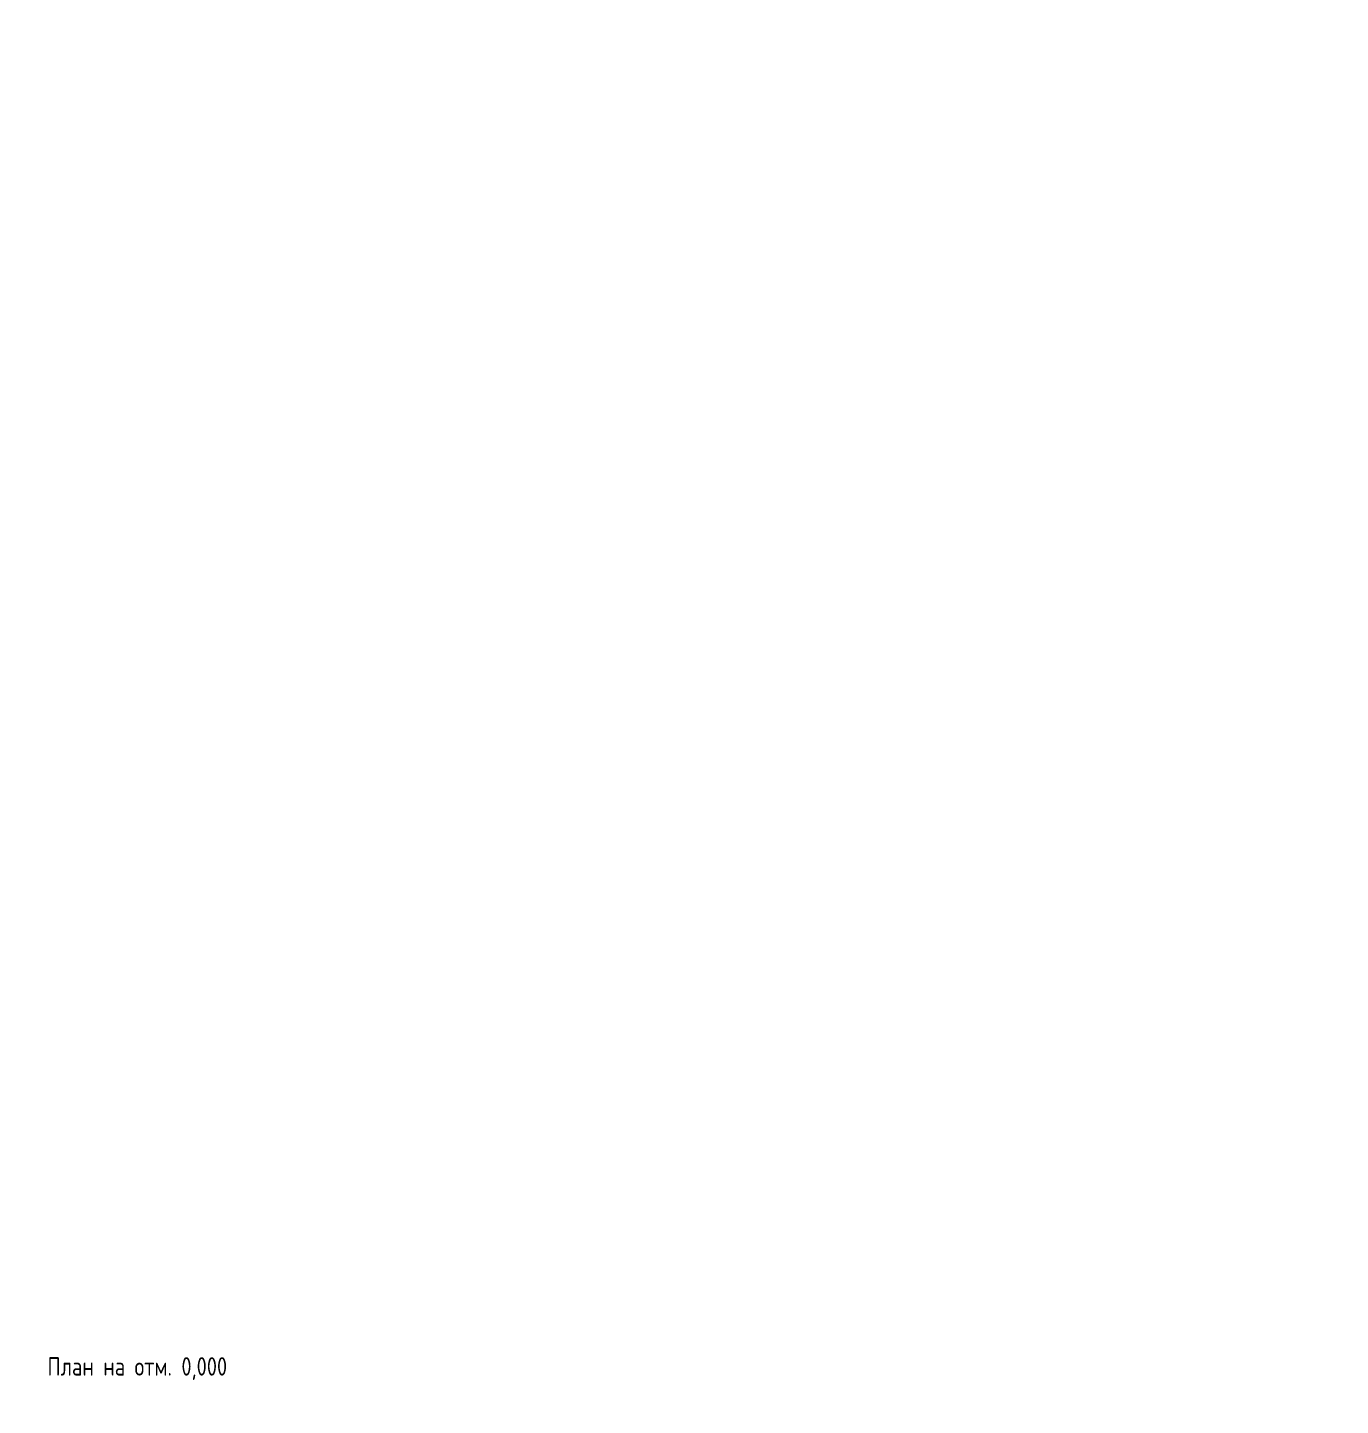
# Model space of a CAD drawing. Header units: millimetres. Extents: x -553547 to 230550, y -59438 to 214451.
# Drawn here: x 174203 to 199150, y -26799 to -618 of the extents above; entities that cross this region are included whole.
import ezdxf
from ezdxf import colors
from ezdxf.entities.mleader import LeaderData, LeaderLine
from ezdxf.math import Vec2, Vec3

# ---------------------------------------------------------------- set-up
doc = ezdxf.new("R2010")
doc.units = ezdxf.units.MM
doc.layers.add('АР_Размеры', color=7, linetype='Continuous', lineweight=20)
doc.layers.add('АР_Текст', color=7, linetype='Continuous', lineweight=20)
doc.styles.add('GOST type A', font='GOST2304A.ttf')

# ---------------------------------------------------------------- blocks, each defined once
blk = doc.blocks.new('АР')
at = {"layer": 'АР_Текст', "color": 252, "linetype": 'Continuous', "lineweight": 13, "insert": (661797.1, -233050.1), "char_height": 350, "width": 12500, "attachment_point": 5, "style": 'GOST type A'}
blk.add_mtext('План на отм. 0,000', dxfattribs=at)
at = {"color": 252}
ml = blk.add_multileader_mtext('Standard', dxfattribs=at)
ml.set_content('-0,020', color=252, style='GOST type A')
ml.set_leader_properties(color=256)
ml.build(insert=Vec2(0, 0))
ml.multileader.update_dxf_attribs({"has_dogleg": 0, "has_text_frame": 1, "text_left_attachment_type": 7, "text_right_attachment_type": 6, "dogleg_length": 0, "arrow_head_size": 200})
ctx = ml.context
ctx.base_point, ctx.char_height, ctx.arrow_head_size, ctx.landing_gap_size, ctx.plane_origin = Vec3(677883.5, -235529.3), 250, 200, 50, Vec3(-485627.9, -231830.1)
ctx.left_attachment, ctx.right_attachment = 7, 6
notes = []
notes.append((ctx, [(0, (0, 0, 0), (0, 0), (1, 0), 1, [])]))
ctx.mtext.insert, ctx.mtext.flow_direction = Vec3(677933.5, -235241.8), 5
ml = blk.add_multileader_mtext('Standard', dxfattribs=at)
ml.set_content('0,000', color=252, style='GOST type A')
ml.set_leader_properties(color=256)
ml.build(insert=Vec2(0, 0))
ml.multileader.update_dxf_attribs({"has_dogleg": 0, "has_text_frame": 1, "text_left_attachment_type": 7, "text_right_attachment_type": 6, "dogleg_length": 0, "arrow_head_size": 200})
ctx = ml.context
ctx.base_point, ctx.char_height, ctx.arrow_head_size, ctx.landing_gap_size, ctx.plane_origin = Vec3(674120.3, -254449.4), 250, 200, 50, Vec3(-489483.8, -251725.5)
ctx.left_attachment, ctx.right_attachment = 7, 6
notes.append((ctx, [(0, (0, 0, 0), (0, 0), (1, 0), 1, [])]))
ctx.mtext.insert, ctx.mtext.flow_direction = Vec3(674170.3, -254161.9), 5
ml = blk.add_multileader_mtext('Standard', dxfattribs=at)
ml.set_content('0,000', color=252, style='GOST type A')
ml.set_leader_properties(color=256)
ml.build(insert=Vec2(0, 0))
ml.multileader.update_dxf_attribs({"has_dogleg": 0, "has_text_frame": 1, "text_left_attachment_type": 7, "text_right_attachment_type": 6, "dogleg_length": 0, "arrow_head_size": 200})
ctx = ml.context
ctx.base_point, ctx.char_height, ctx.arrow_head_size, ctx.landing_gap_size, ctx.plane_origin = Vec3(683757.5, -246454.6), 250, 200, 50, Vec3(-479846.5, -243730.6)
ctx.left_attachment, ctx.right_attachment = 7, 6
notes.append((ctx, [(0, (0, 0, 0), (0, 0), (1, 0), 1, [])]))
ctx.mtext.insert, ctx.mtext.flow_direction = Vec3(683807.5, -246167), 5
ml = blk.add_multileader_mtext('Standard', dxfattribs=at)
ml.set_content('+0,100', color=252, style='GOST type A')
ml.set_leader_properties(color=256)
ml.build(insert=Vec2(0, 0))
ml.multileader.update_dxf_attribs({"has_dogleg": 0, "has_text_frame": 1, "text_left_attachment_type": 7, "text_right_attachment_type": 6, "dogleg_length": 0, "arrow_head_size": 200})
ctx = ml.context
ctx.base_point, ctx.char_height, ctx.arrow_head_size, ctx.landing_gap_size, ctx.plane_origin = Vec3(670361, -237807.4), 250, 200, 50, Vec3(-493243.1, -235083.5)
ctx.left_attachment, ctx.right_attachment = 7, 6
notes.append((ctx, [(0, (0, 0, 0), (0, 0), (1, 0), 1, [])]))
ctx.mtext.insert, ctx.mtext.flow_direction = Vec3(670411, -237519.9), 5
for ctx, leaders in notes:
    for number, flags, end, landing, length, lines in leaders:
        leader = LeaderData()
        leader.index, (leader.has_last_leader_line, leader.has_dogleg_vector, leader.attachment_direction) = number, flags
        leader.last_leader_point, leader.dogleg_vector, leader.dogleg_length = Vec3(end), Vec3(landing), length
        for number, points, colour, breaks in lines:
            line = LeaderLine()
            line.index, line.vertices, line.color, line.breaks = number, Vec3.list(points), colors.encode_raw_color(colour), breaks
            leader.lines.append(line)
        ctx.leaders.append(leader)

msp = doc.modelspace()

# ---------------------------------------------------------------- block references
at = {"layer": 'АР_Размеры', "color": 18, "true_color": 0x000000}
msp.add_blockref('АР', (-485509.064, 206951.83), dxfattribs=at)

doc.saveas('drawing.dxf')
